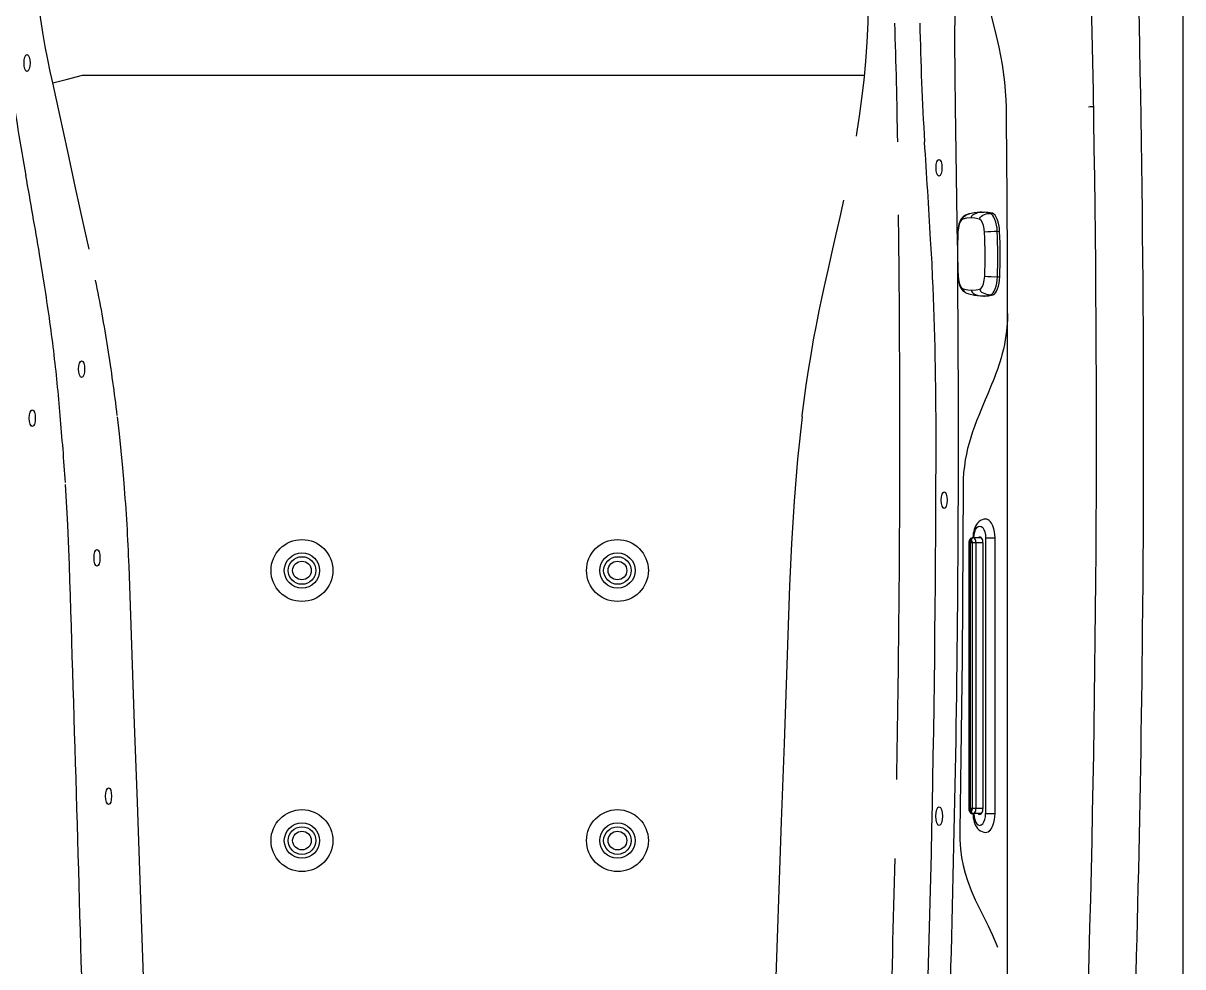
# Model space of a CAD drawing. Extents: x 527 to 611, y 788 to 934.
# Drawn here: x 577.69 to 611.32, y 830.1 to 857.46 of the extents above; entities that cross this region are included whole.
import ezdxf

# ---------------------------------------------------------------- set-up
doc = ezdxf.new("R2010")
doc.units = 0
doc.header["$MEASUREMENT"] = 0
for name, color, linetype in [('1', 4, 'Continuous'), ('BDIM_GREEN', 3, 'Continuous'), ('BDIM_YELLOW', 2, 'Continuous'), ('DIM', 3, 'Continuous')]:
    doc.layers.add(name, color=color, linetype=linetype)

# ---------------------------------------------------------------- blocks, each defined once
blk = doc.blocks.new('WATERFALL')
at = {"layer": '1'}
for p, q in [((4, 0), (-4, 0)), ((-4, -0.396), (-3.999, -0.638)), ((-4, -0.632), (-3.999, -0.658)), ((-3.85, -0.351), (3.85, -0.351)), ((4, -0.396), (3.999, -0.638)), ((4, -0.632), (3.999, -0.658))]:
    blk.add_line(p, q, dxfattribs=at)
at = {"layer": '1', "color": 3, "linetype": 'Continuous'}
for p, q in [((-4, -0.273), (-4, 0)), ((4, -0.273), (4, 0.001)), ((-4, -0.273), (4, -0.273)), ((-3.85, -0.556), (3.85, -0.556)), ((-3.85, -0.556), (-3.85, -0.758)), ((3.85, -0.658), (-3.85, -0.658)), ((-3.85, -0.663), (3.85, -0.663)), ((3.85, -0.351), (3.85, -0.556)), ((3.85, -0.556), (3.85, -0.758)), ((-3.925, -0.695), (-3.925, -0.711)), ((-3.9, -0.695), (-3.9, -0.679)), ((-3.85, -0.718), (3.85, -0.718)), ((-3.85, -0.748), (3.85, -0.748)), ((3.9, -0.695), (3.9, -0.679)), ((3.925, -0.695), (3.925, -0.711))]:
    blk.add_line(p, q, dxfattribs=at)
at = {"layer": '1', "color": 3}
blk.add_line((-3.85, -0.351), (-3.85, -0.556), dxfattribs=at)
at = {"layer": '1', "linetype": 'Continuous'}
blk.add_line((-3.85, -0.758), (3.85, -0.758), dxfattribs=at)
at = {"layer": '1'}
for centre, radius, start, end in [((-4.005, -0.96), 0.96, 89.7026, 110.5473), ((4.005, -0.96), 0.96, 69.4527, 90.2974), ((-4.38, -0.276), 0.162, 137.3529, 196.1624), ((-4.219, -0.258), 0.323, 191.3089, 230.2531), ((-4.199, -0.443), 0.408, 110.5473, 137.3529), ((4.199, -0.443), 0.408, 42.6471, 69.4527), ((4.219, -0.258), 0.323, 309.7469, 348.6911), ((4.38, -0.276), 0.162, 343.8376, 42.6471), ((-4.094, -0.107), 0.519, 230.3167, 253.2943), ((-4.004, 0.171), 0.811, 252.8804, 270.2955), ((-3.91, -0.443), 0.11, 169.5931, 190.5464), ((-3.943, -0.453), 0.0809, 117.1348, 158.7066), ((-3.958, -0.443), 0.0631, 198.2934, 228.5703), ((-3.917, -0.652), 0.0826, 185.5312, 225.4143), ((-3.859, -0.606), 0.255, 87.9371, 118.1535), ((3.859, -0.606), 0.255, 61.8465, 92.0629), ((3.917, -0.652), 0.0826, 314.5857, 354.4688), ((3.943, -0.453), 0.0809, 21.2934, 62.8652), ((3.95, -0.633), 0.0493, 354.0691, 39.2593), ((3.958, -0.443), 0.0631, 311.4297, 341.7066), ((4.004, 0.171), 0.811, 269.7045, 287.1196), ((3.91, -0.443), 0.11, 349.4536, 10.4069), ((4.094, -0.107), 0.519, 286.7057, 309.6833), ((-3.858, -0.593), 0.166, 225.4143, 272.815), ((3.858, -0.593), 0.166, 267.185, 314.5857)]:
    blk.add_arc(centre, radius, start, end, dxfattribs=at)
at = {"layer": '1', "color": 3, "linetype": 'Continuous'}
for centre, radius, start, end in [((-3.95, -0.633), 0.0493, 140.7407, 185.9309), ((-3.933, -0.626), 0.0679, 190.5036, 252.9656), ((-3.93, -0.649), 0.0751, 119.3743, 140.7407), ((-3.86, -0.775), 0.22, 87.5101, 119.3743), ((-3.872, -0.73), 0.0693, 108.3606, 125.8154), ((-3.847, -0.805), 0.148, 91.2486, 108.3606), ((-3.867, -0.717), 0.0511, 107.1562, 119.8351), ((-3.85, -0.77), 0.106, 89.5501, 107.1562), ((3.86, -0.775), 0.22, 60.6257, 92.4899), ((3.847, -0.805), 0.148, 71.6394, 88.7514), ((3.85, -0.77), 0.106, 72.8438, 90.4499), ((3.867, -0.717), 0.0511, 60.1649, 72.8438), ((3.872, -0.73), 0.0693, 54.1846, 71.6394), ((3.933, -0.626), 0.0679, 287.0344, 349.4964), ((3.93, -0.649), 0.0751, 39.2593, 60.6257), ((-3.922, -0.59), 0.105, 252.9656, 268.2617), ((-3.893, -0.7), 0.0319, 125.8154, 171.1791), ((-3.906, -0.711), 0.0194, 179.0129, 218.493), ((-3.881, -0.691), 0.0512, 218.493, 247.8988), ((-3.883, -0.693), 0.0165, 186.2572, 229.3653), ((-3.851, -0.619), 0.13, 247.8988, 270.493), ((-3.876, -0.7), 0.0321, 119.8351, 135.4578), ((-3.861, -0.667), 0.0505, 229.3653, 264.7528), ((-3.814, -0.15), 0.57, 264.7528, 266.3621), ((-3.814, -0.15), 0.57, 264.7528, 266.3621), ((3.814, -0.15), 0.57, 273.6379, 275.2472), ((3.851, -0.619), 0.13, 269.507, 292.1012), ((3.861, -0.667), 0.0505, 275.2472, 310.6347), ((3.876, -0.7), 0.0321, 44.5422, 60.1649), ((3.883, -0.693), 0.0165, 310.6347, 353.7428), ((3.92, -0.673), 0.0225, 207.2341, 269.8666), ((3.881, -0.691), 0.0512, 292.1012, 321.507), ((3.893, -0.7), 0.0319, 8.8209, 54.1846), ((3.906, -0.711), 0.0194, 321.507, 0.9871), ((3.922, -0.59), 0.105, 271.7383, 287.0344)]:
    blk.add_arc(centre, radius, start, end, dxfattribs=at)
at = {"layer": '1', "color": 3, "linetype": 'Continuous', "extrusion": (0, 0, -1)}
blk.add_ellipse((-4, -0.443), major_axis=(0.34, 0), ratio=0.499996, start_param=1.570796, end_param=4.712389, dxfattribs=at)
at = {"layer": '1', "color": 3, "linetype": 'Continuous'}
blk.add_ellipse((4, -0.443), major_axis=(-0.34, 0), ratio=0.499996, start_param=1.570796, end_param=4.712389, dxfattribs=at)
blk = doc.blocks.new('2018 FLAIR')
at = {"layer": '1', "linetype": 'Continuous', "lineweight": 25}
for p, q in [((84.42, 81.522), (84.42, 2.898)), ((51.653, 52.372), (51.625, 52.499)), ((79.305, 51.681), (79.3, 51.876)), ((77.885, 47.664), (77.834, 51.681)), ((76.188, 47.83), (76.18, 48.545)), ((51.414, 46.508), (51.271, 47.403)), ((76.198, 46.733), (76.197, 46.737)), ((79.338, 25.681), (79.338, 45.681))]:
    blk.add_line(p, q, dxfattribs=at)
at = {"layer": '1', "linetype": 'Continuous', "lineweight": 25, "flags": 128}
for points in [[(74.957, 50.83), (74.971, 50.908), (75.048, 51.408), (75.117, 51.92), (75.177, 52.446), (75.227, 52.988), (75.267, 53.548), (75.295, 54.125), (75.311, 54.644), (75.318, 55.174), (75.315, 55.714), (75.303, 56.261), (75.283, 56.814), (75.255, 57.37), (75.22, 57.927), (75.177, 58.483)], [(77.834, 51.681), (77.831, 51.881), (77.823, 52.367), (77.818, 52.852), (77.815, 53.33), (77.815, 53.797), (77.818, 54.288), (77.823, 54.76), (77.832, 55.21), (77.857, 56.365), (77.861, 56.658), (77.863, 56.969), (77.861, 57.292), (77.855, 57.66), (77.846, 58.033)], [(51.625, 52.499), (51.579, 52.705), (51.508, 53.051), (51.436, 53.43), (51.367, 53.834), (51.309, 54.212), (51.256, 54.603), (51.208, 55.005), (51.167, 55.412), (51.129, 55.896), (51.102, 56.383), (51.088, 56.871), (51.09, 57.356)], [(79.3, 51.876), (79.262, 52.393), (79.191, 52.904), (79.096, 53.408), (78.982, 53.903), (78.855, 54.393), (78.723, 54.88), (78.653, 55.134)], [(51.653, 52.372), (52.043, 52.474), (52.516, 52.597)], [(52.516, 52.597), (53.696, 52.597), (54.887, 52.597), (56.089, 52.597), (57.303, 52.597), (58.529, 52.597), (59.502, 52.597), (60.482, 52.597), (61.471, 52.597), (62.465, 52.597), (63.455, 52.597), (64.5, 52.597), (65.54, 52.597), (66.576, 52.597), (67.608, 52.597), (68.635, 52.597), (69.658, 52.597), (70.859, 52.597), (72.051, 52.597), (73.229, 52.597), (75.191, 52.597)], [(52.707, 47.547), (52.556, 48.239), (52.318, 49.328), (52.088, 50.38), (51.867, 51.396), (51.653, 52.372), (51.653, 52.372)], [(81.69, 51.681), (81.736, 51.682), (81.776, 51.682), (81.803, 51.683), (81.815, 51.683)], [(73.384, 42.723), (73.44, 43.161), (73.501, 43.602), (73.568, 44.043), (73.641, 44.483), (73.717, 44.917), (73.797, 45.343), (73.88, 45.76), (73.964, 46.165), (74.049, 46.559), (74.134, 46.942), (74.253, 47.472), (74.371, 47.983), (74.484, 48.481), (74.593, 48.969)], [(79.338, 45.681), (79.333, 45.487), (79.321, 45.293), (79.308, 45.171), (79.292, 45.048), (79.273, 44.924), (79.248, 44.789), (79.218, 44.652), (79.186, 44.522), (79.152, 44.398), (79.113, 44.269), (79.086, 44.182), (79.054, 44.089), (79.02, 43.99), (78.993, 43.918), (78.961, 43.833), (78.922, 43.73), (78.878, 43.622), (78.838, 43.524), (78.807, 43.448), (78.767, 43.355), (78.728, 43.263), (78.692, 43.179), (78.624, 43.019), (78.561, 42.868), (78.502, 42.726), (78.442, 42.575), (78.381, 42.412), (78.325, 42.252), (78.273, 42.092), (78.225, 41.928), (78.182, 41.766), (78.145, 41.603), (78.114, 41.438), (78.086, 41.254), (78.066, 41.069), (78.054, 40.876), (78.05, 40.681)], [(73.38, 42.686), (73.382, 42.705), (73.384, 42.723)], [(53.725, 40.766), (53.686, 41.213), (53.639, 41.704), (53.586, 42.196), (53.529, 42.686), (53.529, 42.686)], [(73.38, 42.686), (73.38, 42.686), (73.248, 41.463), (73.148, 40.238), (73.074, 39.014), (73.021, 37.792), (72.94, 35.501), (72.859, 33.22), (72.779, 30.95), (72.7, 28.693), (72.621, 26.451), (72.542, 24.222)], [(52.139, 38.387), (52.092, 39.557), (52.026, 40.729)], [(78.05, 40.681), (78.021, 35.681), (77.953, 30.681)], [(54.366, 24.222), (54.347, 24.773), (54.268, 27.006), (54.189, 29.251), (54.109, 31.513), (54.029, 33.787), (53.948, 36.068), (53.867, 38.362)], [(77.953, 30.681), (77.956, 30.418), (77.973, 30.16), (78.005, 29.911), (78.051, 29.674), (78.108, 29.451), (78.173, 29.241), (78.283, 28.951), (78.402, 28.683), (78.525, 28.428), (78.65, 28.18), (78.774, 27.932), (78.894, 27.678), (79.009, 27.409), (79.045, 27.311)]]:
    blk.add_lwpolyline(points, dxfattribs=at)
at = {"layer": '1'}
for centre in [(58.881, 38.232), (68.028, 38.232), (58.881, 30.401), (68.028, 30.401)]:
    blk.add_circle(centre, 0.897, dxfattribs=at)
at = {"layer": '1', "color": 3}
for centre in [(58.881, 38.232), (68.028, 38.232), (58.881, 30.401), (68.028, 30.401)]:
    blk.add_circle(centre, 0.512, dxfattribs=at)
at = {"layer": '1', "linetype": 'Continuous'}
for centre, radius in [((58.881, 38.232), 0.4), ((58.881, 38.232), 0.27), ((68.028, 38.232), 0.4), ((68.028, 38.232), 0.27), ((58.881, 30.401), 0.4), ((58.881, 30.401), 0.27), ((68.028, 30.401), 0.4), ((68.028, 30.401), 0.27)]:
    blk.add_circle(centre, radius, dxfattribs=at)
at = {"layer": '1', "linetype": 'Continuous', "lineweight": 25}
for centre, radius, start, end in [((-464.446, 42.355), 547.731, 359.38769, 3.9088), ((-466.785, 42.21), 548.701, 357.54177, 3.13498), ((-123.166, 47.559), 199.344, 0.89151, 1.88096), ((161.827, 55.778), 85.048, 181.129, 183.44949), ((121.497, 62.547), 71.783, 188.16651, 190.32258), ((-480.847, 45.594), 560.185, 0.00884, 0.62254), ((-148.357, 14.037), 202.397, 9.48874, 10.14426), ((-751.18, 40.168), 827.403, 0.454832, 0.530554), ((51.492, 45.931), 25.687, 1.788, 4.2388), ((-463.556, 42.124), 541.472, 357.53619, 0.50625), ((-4.339, 37.704), 56.444, 7.0148, 8.9736), ((8.533, 37.586), 45.281, 9.022, 11.5458), ((-466.269, 42.211), 542.485, 359.98768, 0.4776), ((-25.088, 42.207), 102.354, 359.93693, 2.53435), ((11.605, 39.696), 40.376, 4.3032, 6.973), ((1.978, 36.641), 51.904, 6.7296, 8.9182), ((-17.612, 36.221), 69.784, 3.74525, 5.34833), ((-466.823, 42.211), 543.04, 358.94027, 359.98773), ((-466.785, 42.21), 544.051, 357.59441, 359.98781), ((2.015, 36.51), 51.884, 2.0452, 4.7053), ((-2975.183, -57.608), 3028.844, 1.548817, 1.816215), ((-459.031, 41.801), 542.311, 356.08006, 359.44005), ((-466.823, 42.211), 543.04, 357.54372, 358.69906)]:
    blk.add_arc(centre, radius, start, end, dxfattribs=at)
at = {"layer": '1'}
for centre, major_axis in [((50.909, 52.948), (0, 0.242)), ((77.351, 49.912), (0, 0.242)), ((52.491, 44.073), (0, 0.242)), ((51.062, 42.648), (0, -0.242)), ((77.502, 40.273), (0, 0.242)), ((52.938, 38.601), (0, 0.242)), ((53.273, 31.689), (0, 0.242)), ((77.356, 31.107), (0, -0.272))]:
    blk.add_ellipse(centre, major_axis=major_axis, ratio=0.358288, dxfattribs=at)
at = {"layer": '1', "linetype": 'Continuous', "lineweight": 25}
blk.add_ellipse((-466.785, 15.428), major_axis=(0, 545.51), ratio=0.998801, start_param=4.771821, end_param=4.777019, dxfattribs=at)
at = {"layer": 'BDIM_GREEN', "linetype": 'Continuous', "lineweight": 25}
for p, q in [((78.224, 48.573), (78.216, 48.571)), ((78.538, 48.621), (78.533, 48.62)), ((78.605, 48.626), (78.538, 48.623)), ((78.838, 48.586), (78.905, 48.589)), ((78.905, 48.589), (78.903, 48.59)), ((79.109, 48.058), (79.041, 48.057)), ((79.045, 46.752), (79.114, 46.752)), ((78.153, 46.277), (78.214, 46.252)), ((78.554, 46.197), (78.571, 46.195)), ((78.571, 46.194), (78.638, 46.191)), ((78.913, 46.224), (78.919, 46.226))]:
    blk.add_line(p, q, dxfattribs=at)
at = {"layer": 'BDIM_GREEN', "linetype": 'Continuous', "lineweight": 25, "flags": 128}
for points in [[(78.216, 48.571), (78.116, 48.531), (78.048, 48.484), (78.005, 48.438), (77.978, 48.397), (77.952, 48.345), (77.927, 48.271), (77.906, 48.173), (77.894, 48.048)], [(78.044, 48.421), (78.004, 48.396), (77.968, 48.346), (77.938, 48.274), (77.913, 48.167), (77.901, 48.044)], [(78.285, 48.454), (78.15, 48.444), (78.044, 48.421)], [(78.533, 48.623), (78.374, 48.606), (78.232, 48.575)], [(78.285, 48.454), (78.29, 48.483), (78.306, 48.513), (78.334, 48.542), (78.372, 48.569), (78.474, 48.608), (78.589, 48.624)], [(78.527, 48.417), (78.392, 48.446), (78.285, 48.454)], [(78.527, 48.417), (78.534, 48.446), (78.551, 48.476), (78.58, 48.505), (78.619, 48.531), (78.723, 48.57), (78.838, 48.586)], [(78.673, 48.037), (78.663, 48.142), (78.644, 48.237), (78.616, 48.317), (78.574, 48.384), (78.527, 48.417)], [(78.838, 48.586), (78.713, 48.614), (78.589, 48.624)], [(78.903, 48.59), (78.78, 48.617), (78.658, 48.627)], [(79.041, 48.057), (79.033, 48.156), (79.019, 48.25), (78.999, 48.336), (78.974, 48.414), (78.944, 48.479), (78.911, 48.53), (78.876, 48.566), (78.838, 48.586)], [(79.109, 48.058), (79.101, 48.157), (79.087, 48.252), (79.068, 48.339), (79.042, 48.416), (79.013, 48.481), (78.979, 48.533), (78.943, 48.569), (78.905, 48.589)], [(77.899, 46.773), (77.912, 46.646), (77.934, 46.546), (77.96, 46.472), (77.986, 46.42), (78.013, 46.38), (78.055, 46.336), (78.12, 46.29), (78.131, 46.286)], [(77.905, 46.777), (77.915, 46.672), (77.934, 46.577), (77.962, 46.497), (78.004, 46.43), (78.051, 46.397)], [(78.534, 46.393), (78.574, 46.418), (78.61, 46.468), (78.64, 46.54), (78.665, 46.647), (78.677, 46.77)], [(78.846, 46.227), (78.884, 46.246), (78.919, 46.282), (78.952, 46.332), (78.981, 46.397), (79.006, 46.474), (79.025, 46.56), (79.038, 46.653), (79.045, 46.752)], [(78.919, 46.226), (78.956, 46.247), (78.991, 46.284), (79.023, 46.335), (79.051, 46.4), (79.075, 46.476), (79.094, 46.562), (79.107, 46.655), (79.114, 46.752)], [(78.051, 46.397), (78.186, 46.368), (78.293, 46.36)], [(78.214, 46.252), (78.384, 46.213), (78.555, 46.195)], [(78.293, 46.36), (78.428, 46.37), (78.534, 46.393)], [(78.293, 46.36), (78.298, 46.331), (78.314, 46.301), (78.342, 46.272), (78.38, 46.246), (78.483, 46.209), (78.597, 46.193)], [(78.534, 46.393), (78.541, 46.364), (78.558, 46.334), (78.587, 46.305), (78.627, 46.28), (78.731, 46.242), (78.846, 46.227)], [(78.597, 46.193), (78.722, 46.201), (78.846, 46.227)], [(78.666, 46.191), (78.79, 46.199), (78.913, 46.224)]]:
    blk.add_lwpolyline(points, dxfattribs=at)
at = {"layer": 'BDIM_GREEN', "linetype": 'Continuous', "lineweight": 25}
for centre, radius, start, end in [((93.073, 47.463), 15.19, 177.7913, 182.6011), ((92.996, 47.462), 15.107, 177.7912, 182.6012), ((78.983, 45.671), 2.387, 88.6238, 97.468), ((63.582, 47.352), 15.107, 357.7912, 2.6012), ((63.51, 47.351), 15.546, 357.7911, 2.6013), ((63.572, 47.352), 15.553, 357.7909, 2.6015), ((78.963, 48.913), 2.162, 262.4123, 272.1785)]:
    blk.add_arc(centre, radius, start, end, dxfattribs=at)
at = {"layer": 'BDIM_YELLOW', "linetype": 'Continuous', "lineweight": 25}
for p, q in [((78.589, 48.624), (78.538, 48.621)), ((78.589, 48.624), (78.656, 48.627)), ((78.571, 46.195), (78.597, 46.193)), ((78.597, 46.193), (78.664, 46.191)), ((78.846, 46.227), (78.912, 46.224))]:
    blk.add_line(p, q, dxfattribs=at)
at = {"layer": 'BDIM_YELLOW', "linetype": 'Continuous', "lineweight": 25, "flags": 128}
for points in [[(78.044, 48.421), (78.047, 48.45), (78.062, 48.48), (78.088, 48.509), (78.126, 48.535), (78.216, 48.57)], [(78.224, 48.573), (78.226, 48.574), (78.232, 48.575)], [(77.901, 48.044), (77.894, 48.048), (77.895, 48.048)], [(77.905, 46.777), (77.899, 46.773), (77.899, 46.773)], [(78.051, 46.397), (78.054, 46.368), (78.069, 46.338), (78.096, 46.31), (78.134, 46.284), (78.215, 46.254)]]:
    blk.add_lwpolyline(points, dxfattribs=at)
at = {"layer": 'DIM', "rotation": 270}
blk.add_blockref('WATERFALL', (78.977, 35.181), dxfattribs=at)

msp = doc.modelspace()

# ---------------------------------------------------------------- block references
at = {"layer": '1'}
msp.add_blockref('2018 FLAIR', (526.895, 803.362), dxfattribs=at)

doc.saveas('drawing.dxf')
